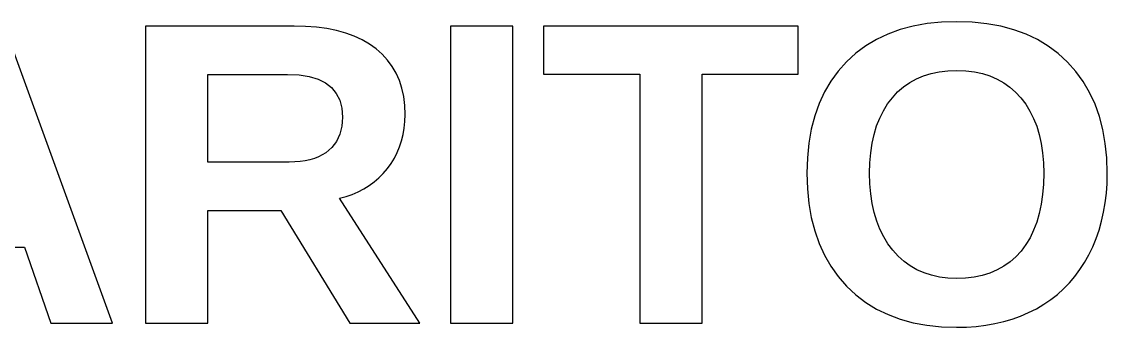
# Model space of a CAD drawing. Header units: metres. Extents: x 13 to 117, y 10 to 117.
# Drawn here: x 31.51 to 48.95, y 26.93 to 31.85 of the extents above; entities that cross this region are included whole.
import ezdxf

# ---------------------------------------------------------------- set-up
doc = ezdxf.new("R2010")
doc.units = ezdxf.units.M

msp = doc.modelspace()

# ---------------------------------------------------------------- linework, layer by layer
for p, q in [((32.9711, 27), (31.2351, 31.7774)), ((35.8884, 31.7774), (33.5014, 31.7774)), ((33.5014, 31.7774), (33.5014, 27)), ((36.0735, 31.7729), (35.8884, 31.7774)), ((36.2489, 31.7592), (36.0735, 31.7729)), ((36.4147, 31.7365), (36.2489, 31.7592)), ((36.5709, 31.7047), (36.4147, 31.7365)), ((39.3992, 31.7774), (38.399, 31.7774)), ((38.399, 31.7774), (38.399, 27)), ((39.3992, 27), (39.3992, 31.7774)), ((43.9857, 31.7774), (39.8966, 31.7774)), ((39.8966, 31.7774), (39.8966, 31.0043)), ((43.9857, 31.0043), (43.9857, 31.7774)), ((45.8324, 31.777), (45.623, 31.7213)), ((46.054, 31.8168), (45.8324, 31.777)), ((46.2879, 31.8406), (46.054, 31.8168)), ((46.5342, 31.8486), (46.2879, 31.8406)), ((46.7805, 31.8406), (46.5342, 31.8486)), ((47.0145, 31.8164), (46.7805, 31.8406)), ((47.2362, 31.7763), (47.0145, 31.8164)), ((47.4457, 31.72), (47.2362, 31.7763)), ((36.7175, 31.6638), (36.5709, 31.7047)), ((36.8544, 31.6139), (36.7175, 31.6638)), ((36.9817, 31.5548), (36.8544, 31.6139)), ((45.2413, 31.5623), (45.0688, 31.4589)), ((45.426, 31.6497), (45.2413, 31.5623)), ((45.623, 31.7213), (45.426, 31.6497)), ((47.6429, 31.6477), (47.4457, 31.72)), ((47.8279, 31.5593), (47.6429, 31.6477)), ((48.0006, 31.4548), (47.8279, 31.5593)), ((37.0994, 31.4867), (36.9817, 31.5548)), ((37.2074, 31.4095), (37.0994, 31.4867)), ((37.3049, 31.3238), (37.2074, 31.4095)), ((45.0688, 31.4589), (44.9087, 31.3396)), ((48.161, 31.3342), (48.0006, 31.4548)), ((37.3909, 31.2302), (37.3049, 31.3238)), ((37.4655, 31.1286), (37.3909, 31.2302)), ((44.9087, 31.3396), (44.7609, 31.2043)), ((48.3092, 31.1976), (48.161, 31.3342)), ((37.5286, 31.0192), (37.4655, 31.1286)), ((44.6271, 31.0549), (44.5091, 30.8931)), ((44.7609, 31.2043), (44.6271, 31.0549)), ((46.1205, 31.0135), (46.2509, 31.0404)), ((46.2509, 31.0404), (46.3888, 31.0566)), ((46.3888, 31.0566), (46.5342, 31.0619)), ((46.5342, 31.0619), (46.6775, 31.0565)), ((46.6775, 31.0565), (46.8135, 31.0403)), ((46.8135, 31.0403), (46.9422, 31.0132)), ((48.4433, 31.0469), (48.3092, 31.1976)), ((48.5617, 30.8843), (48.4433, 31.0469)), ((34.5017, 29.5904), (34.5017, 31.0009)), ((34.5017, 31.0009), (35.7833, 31.0009)), ((35.7833, 31.0009), (35.9684, 30.9924)), ((35.9684, 30.9924), (36.1316, 30.9669)), ((36.1316, 30.9669), (36.2731, 30.9245)), ((36.2731, 30.9245), (36.3928, 30.865)), ((36.3928, 30.865), (36.4908, 30.7885)), ((37.5802, 30.9019), (37.5286, 31.0192)), ((37.6203, 30.7766), (37.5802, 30.9019)), ((39.8966, 31.0043), (41.4393, 31.0043)), ((41.4393, 31.0043), (41.4393, 27)), ((42.4396, 31.0043), (43.9857, 31.0043)), ((42.4396, 27), (42.4396, 31.0043)), ((44.5091, 30.8931), (44.4068, 30.7188)), ((45.6745, 30.7984), (45.7747, 30.8683)), ((45.7747, 30.8683), (45.8824, 30.9275)), ((45.8824, 30.9275), (45.9977, 30.9759)), ((45.9977, 30.9759), (46.1205, 31.0135)), ((46.9422, 31.0132), (47.0636, 30.9752)), ((47.0636, 30.9752), (47.1778, 30.9264)), ((47.1778, 30.9264), (47.2847, 30.8668)), ((47.2847, 30.8668), (47.3842, 30.7963)), ((48.6642, 30.7097), (48.5617, 30.8843)), ((36.4908, 30.7885), (36.5669, 30.695)), ((36.5669, 30.695), (36.6214, 30.5846)), ((37.649, 30.6434), (37.6203, 30.7766)), ((44.4068, 30.7188), (44.3202, 30.5319)), ((45.4967, 30.6262), (45.5818, 30.7177)), ((45.5818, 30.7177), (45.6745, 30.7984)), ((47.3842, 30.7963), (47.4765, 30.715)), ((47.4765, 30.715), (47.5616, 30.6228)), ((48.751, 30.5231), (48.6642, 30.7097)), ((36.6214, 30.5846), (36.654, 30.4571)), ((37.6662, 30.5023), (37.649, 30.6434)), ((44.3202, 30.5319), (44.2494, 30.3326)), ((45.352, 30.4156), (45.4198, 30.5252)), ((45.4198, 30.5252), (45.4967, 30.6262)), ((47.5616, 30.6228), (47.6384, 30.5211)), ((47.6384, 30.5211), (47.7062, 30.4112)), ((48.8221, 30.3246), (48.751, 30.5231)), ((36.654, 30.4571), (36.6649, 30.3126)), ((37.672, 30.3533), (37.6662, 30.5023)), ((37.6684, 30.2435), (37.672, 30.3533)), ((45.2932, 30.2976), (45.352, 30.4156)), ((47.7062, 30.4112), (47.765, 30.293)), ((36.6542, 30.168), (36.6408, 30.1013)), ((36.6622, 30.2384), (36.6542, 30.168)), ((36.6649, 30.3126), (36.6622, 30.2384)), ((37.6579, 30.1371), (37.6684, 30.2435)), ((44.2494, 30.3326), (44.1943, 30.1209)), ((45.2028, 30.0359), (45.2435, 30.171)), ((45.2435, 30.171), (45.2932, 30.2976)), ((47.765, 30.293), (47.8147, 30.1666)), ((47.8147, 30.1666), (47.8554, 30.0319)), ((48.8773, 30.1141), (48.8221, 30.3246)), ((36.622, 30.0384), (36.5979, 29.9792)), ((36.6408, 30.1013), (36.622, 30.0384)), ((37.6157, 29.9344), (37.6403, 30.034)), ((37.6403, 30.034), (37.6579, 30.1371)), ((44.1943, 30.1209), (44.1549, 29.8966)), ((45.1712, 29.8924), (45.2028, 30.0359)), ((47.8554, 30.0319), (47.8871, 29.889)), ((48.9167, 29.8916), (48.8773, 30.1141)), ((36.4934, 29.8244), (36.4479, 29.7803)), ((36.5336, 29.8722), (36.4934, 29.8244)), ((36.5685, 29.9238), (36.5336, 29.8722)), ((36.5979, 29.9792), (36.5685, 29.9238)), ((37.5453, 29.7453), (37.584, 29.8381)), ((37.584, 29.8381), (37.6157, 29.9344)), ((44.1549, 29.8966), (44.1313, 29.6599)), ((45.1486, 29.7403), (45.1712, 29.8924)), ((47.8871, 29.889), (47.9097, 29.7378)), ((48.9404, 29.6572), (48.9167, 29.8916)), ((36.2148, 29.649), (36.144, 29.6279)), ((36.2806, 29.6748), (36.2148, 29.649)), ((36.3414, 29.7053), (36.2806, 29.6748)), ((36.3972, 29.7404), (36.3414, 29.7053)), ((36.4479, 29.7803), (36.3972, 29.7404)), ((37.4469, 29.5697), (37.4996, 29.6558)), ((37.4996, 29.6558), (37.5453, 29.7453)), ((44.1313, 29.6599), (44.1235, 29.4107)), ((45.135, 29.5798), (45.1486, 29.7403)), ((47.9097, 29.7378), (47.9232, 29.5784)), ((48.9483, 29.4107), (48.9404, 29.6572)), ((35.8105, 29.5904), (34.5017, 29.5904)), ((35.9014, 29.5928), (35.8105, 29.5904)), ((35.9873, 29.5998), (35.9014, 29.5928)), ((36.0682, 29.6115), (35.9873, 29.5998)), ((36.144, 29.6279), (36.0682, 29.6115)), ((37.3213, 29.4091), (37.3871, 29.487)), ((37.3871, 29.487), (37.4469, 29.5697)), ((45.1305, 29.4107), (45.135, 29.5798)), ((47.9232, 29.5784), (47.9277, 29.4107)), ((37.175, 29.2717), (37.2506, 29.3373)), ((37.2506, 29.3373), (37.3213, 29.4091)), ((44.1235, 29.4107), (44.1313, 29.1606)), ((45.1351, 29.2401), (45.1305, 29.4107)), ((47.9277, 29.4107), (47.9232, 29.2352)), ((48.9447, 29.2472), (48.9483, 29.4107)), ((36.9185, 29.1118), (37.0089, 29.159)), ((37.0089, 29.159), (37.0944, 29.2122)), ((37.0944, 29.2122), (37.175, 29.2717)), ((44.1313, 29.1606), (44.155, 28.9226)), ((45.149, 29.0776), (45.1351, 29.2401)), ((47.9232, 29.2352), (47.9098, 29.0688)), ((48.9337, 29.0881), (48.9447, 29.2472)), ((36.6174, 29.0072), (36.7227, 29.0359)), ((37.9093, 27), (36.6174, 29.0072)), ((36.7227, 29.0359), (36.8231, 29.0708)), ((36.8231, 29.0708), (36.9185, 29.1118)), ((45.1721, 28.9234), (45.149, 29.0776)), ((47.9098, 29.0688), (47.8873, 28.9116)), ((48.9155, 28.9334), (48.9337, 29.0881)), ((34.5017, 28.814), (35.6749, 28.814)), ((34.5017, 27), (34.5017, 28.814)), ((35.6749, 28.814), (36.7836, 27)), ((44.155, 28.9226), (44.1945, 28.6966)), ((45.2045, 28.7775), (45.1721, 28.9234)), ((45.2461, 28.6398), (45.2045, 28.7775)), ((47.8873, 28.9116), (47.8558, 28.7634)), ((48.8573, 28.6374), (48.89, 28.7832)), ((48.89, 28.7832), (48.9155, 28.9334)), ((44.1945, 28.6966), (44.2497, 28.4828)), ((45.297, 28.5103), (45.2461, 28.6398)), ((47.8153, 28.6244), (47.7658, 28.4945)), ((47.8558, 28.7634), (47.8153, 28.6244)), ((48.8172, 28.496), (48.8573, 28.6374)), ((44.2497, 28.4828), (44.3207, 28.281)), ((45.3571, 28.3891), (45.297, 28.5103)), ((47.7658, 28.4945), (47.7073, 28.3737)), ((48.7699, 28.3591), (48.8172, 28.496)), ((44.3207, 28.281), (44.4075, 28.0914)), ((45.4265, 28.2762), (45.3571, 28.3891)), ((45.5052, 28.1714), (45.4265, 28.2762)), ((47.6398, 28.2621), (47.5632, 28.1596)), ((47.7073, 28.3737), (47.6398, 28.2621)), ((48.7152, 28.2266), (48.7699, 28.3591)), ((29.7364, 28.2206), (31.5572, 28.2206)), ((31.5572, 28.2206), (31.981, 27)), ((44.4075, 28.0914), (44.5101, 27.9138)), ((45.5918, 28.0764), (45.5052, 28.1714)), ((45.6852, 27.9926), (45.5918, 28.0764)), ((47.5632, 28.1596), (47.4785, 28.0671)), ((48.5846, 27.976), (48.6533, 28.0985)), ((48.6533, 28.0985), (48.7152, 28.2266)), ((44.5101, 27.9138), (44.6285, 27.7484)), ((45.7852, 27.92), (45.6852, 27.9926)), ((45.8921, 27.8585), (45.7852, 27.92)), ((47.2862, 27.9147), (47.1786, 27.8548)), ((47.3861, 27.9854), (47.2862, 27.9147)), ((47.4785, 28.0671), (47.3861, 27.9854)), ((48.5097, 27.86), (48.5846, 27.976)), ((44.6285, 27.7484), (44.7626, 27.595)), ((46.0057, 27.8082), (45.8921, 27.8585)), ((46.126, 27.7691), (46.0057, 27.8082)), ((46.2531, 27.7411), (46.126, 27.7691)), ((46.3869, 27.7244), (46.2531, 27.7411)), ((46.5274, 27.7188), (46.3869, 27.7244)), ((46.6728, 27.7242), (46.5274, 27.7188)), ((46.8106, 27.7406), (46.6728, 27.7242)), ((46.9409, 27.7678), (46.8106, 27.7406)), ((47.0636, 27.8059), (46.9409, 27.7678)), ((47.1786, 27.8548), (47.0636, 27.8059)), ((48.3409, 27.6478), (48.4284, 27.7506)), ((48.4284, 27.7506), (48.5097, 27.86)), ((44.7626, 27.595), (44.9106, 27.4559)), ((48.147, 27.4619), (48.2471, 27.5516)), ((48.2471, 27.5516), (48.3409, 27.6478)), ((44.9106, 27.4559), (45.0707, 27.3332)), ((47.928, 27.3022), (48.0406, 27.3788)), ((48.0406, 27.3788), (48.147, 27.4619)), ((45.0707, 27.3332), (45.2428, 27.2268)), ((45.2428, 27.2268), (45.4268, 27.1368)), ((47.6847, 27.1693), (47.8091, 27.2322)), ((47.8091, 27.2322), (47.928, 27.3022)), ((45.4268, 27.1368), (45.6229, 27.0631)), ((45.6229, 27.0631), (45.831, 27.0058)), ((47.1422, 26.9915), (47.2847, 27.0248)), ((47.2847, 27.0248), (47.4225, 27.0656)), ((47.4225, 27.0656), (47.5559, 27.1137)), ((47.5559, 27.1137), (47.6847, 27.1693)), ((31.981, 27), (32.9711, 27)), ((33.5014, 27), (34.5017, 27)), ((36.7836, 27), (37.9093, 27)), ((38.399, 27), (39.3992, 27)), ((41.4393, 27), (42.4396, 27)), ((45.831, 27.0058), (46.0511, 26.9649)), ((46.0511, 26.9649), (46.2833, 26.9404)), ((46.2833, 26.9404), (46.5274, 26.9322)), ((46.5274, 26.9322), (46.6879, 26.9359)), ((46.6879, 26.9359), (46.8439, 26.947)), ((46.8439, 26.947), (46.9953, 26.9655)), ((46.9953, 26.9655), (47.1422, 26.9915))]:
    msp.add_line(p, q)

doc.saveas('drawing.dxf')
